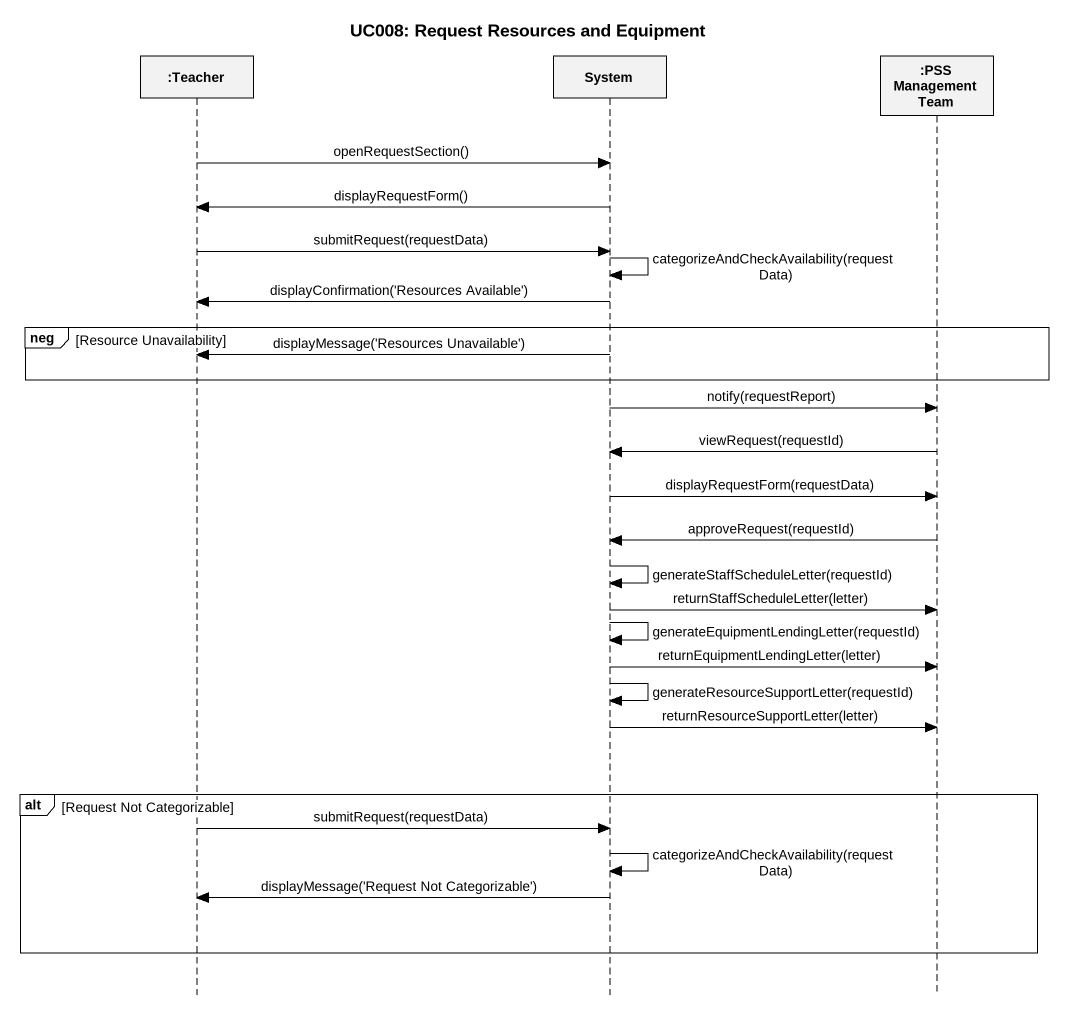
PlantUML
@startuml
title UC008: Request Resources and Equipment
hide footbox
participant ":Teacher" as Teacher
participant System
participant ":PSS Management Team" as PSS_Management_Team

Teacher -> System : openRequestSection()
System -> Teacher : displayRequestForm()
Teacher -> System : submitRequest(requestData)
System -> System : categorizeAndCheckAvailability(requestData)
System -> Teacher : displayConfirmation('Resources Available')
group neg [Resource Unavailability]
  System -> Teacher : displayMessage('Resources Unavailable')
end
System -> PSS_Management_Team : notify(requestReport)
PSS_Management_Team -> System : viewRequest(requestId)
System -> PSS_Management_Team : displayRequestForm(requestData)
PSS_Management_Team -> System : approveRequest(requestId)
System -> System : generateStaffScheduleLetter(requestId)
System -> PSS_Management_Team : returnStaffScheduleLetter(letter)
System -> System : generateEquipmentLendingLetter(requestId)
System -> PSS_Management_Team : returnEquipmentLendingLetter(letter)
System -> System : generateResourceSupportLetter(requestId)
System -> PSS_Management_Team : returnResourceSupportLetter(letter)
alt Request Not Categorizable
  Teacher -> System : submitRequest(requestData)
  System -> System : categorizeAndCheckAvailability(requestData)
  System -> Teacher : displayMessage('Request Not Categorizable')
end
@enduml
